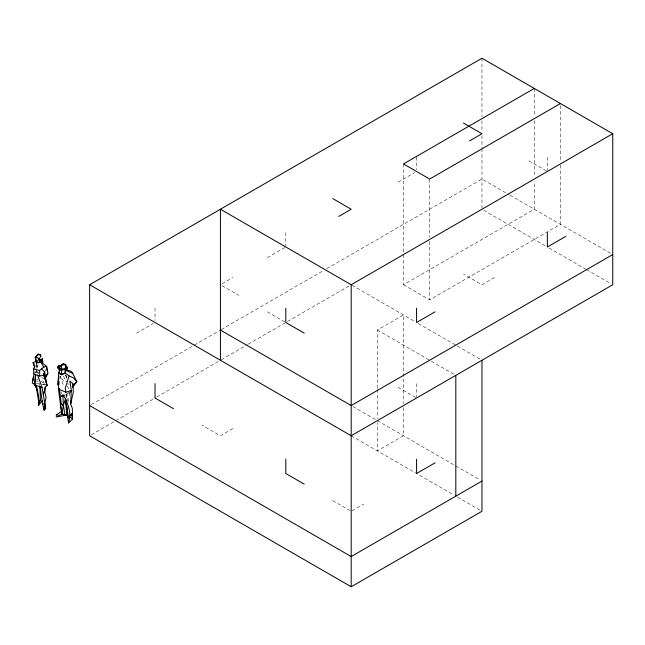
<?xml version="1.0" encoding="UTF-8"?>
<svg xmlns="http://www.w3.org/2000/svg" width="645" height="645" viewBox="0 0 645 645"><rect width="100%" height="100%" fill="white"/><g stroke="black" fill="none" stroke-linecap="round" stroke-linejoin="round"><path stroke-width="0.48" stroke-dasharray="3.23 2.42" d="M59.259 384.581L60.106 376.22L65.137 382.961M68.168 401.529L69.338 394.127M65.588 399.868L66.919 394.555L69.418 391.112M66.032 397.256L66.919 394.555L65.008 394.611M65.927 396.385L67.459 392.015M45.416 371.181L46.029 369.432M44.449 383.453L43.005 382.517L43.868 380.921M136.563 333.159L153.349 323.467M222.073 283.792L232.853 277.568M267.336 257.653L285.8 246.995M398.118 182.148L414.904 172.457M91.38 404.552L193.387 345.656M194.258 345.156L219.542 330.554M221.283 329.547L323.29 270.65M326.781 268.642L481.968 179.044L509.002 194.645M91.38 434.754L155.897 397.505M156.767 396.998L218.671 361.264M221.283 359.749L247.438 344.648M248.309 344.148L286.678 322M287.549 321.492L350.324 285.251M403.504 254.541L403.504 284.743L534.286 209.246L534.286 181.052M377.349 388.443L377.349 330.047L403.504 314.954L403.504 403.544M403.504 284.743L429.659 299.844L560.441 224.347L560.441 162.935M232.853 428.578L220.413 435.762L201.95 425.095M494.417 277.568L481.968 284.751L463.505 274.085M352.025 510.784L363.635 504.084M36.434 381.477L38.2 380.913M34.717 372.149L38.539 371.851L34.717 372.149L35.701 373.64M36.378 380.05L38.136 379.558M65.306 394.95L66.919 394.555L68.023 402.456M35.886 383.719L39.216 383.815M42.635 384.589L46.625 384.847M67.523 383.912L69.346 384.114M42.53 384.63L45.215 384.952M41.514 377.478L43.925 378.857M528.892 160.831L547.363 171.489M509.873 195.145L611.879 254.041M483.718 210.254L545.614 245.987M549.105 248.003L585.725 269.142M586.595 269.65L611.009 283.744M352.065 285.251L414.84 321.492M418.323 323.508L481.097 359.749M377.349 330.047L430.529 360.757M431.4 361.256L455.813 375.35M222.09 285.719L238.876 295.41M267.336 311.841L284.961 322.016M398.118 387.347L416.581 398.005M352.936 406.56L376.478 420.153M377.349 420.661L454.943 465.456M455.813 465.964L480.227 480.057M351.194 435.762L454.072 495.158M457.555 497.166L480.227 510.26M332.731 500.601L351.194 511.267M41.006 380.913L43.005 382.517M36.072 370.682L39.41 375.85M67.282 386.226L69.394 389.588M63.444 376.124L66.548 381.929M65.653 375.1L66.911 377.583M65.605 375.172L67.088 378.784M38.095 371.996L38.813 373.818M60.106 376.22L63.428 385.21M65.734 374.616L66.991 378.075M36.604 363.264L37.894 367.981M64.282 370.593L65 373.35M37.644 368.045L36.096 361.385L36.652 368.351M61.025 391.942L61.38 393.869M36.684 369.319L36.942 372.326M36.241 363.369L36.604 368.327M39.232 383.34L39.385 386.057M560.441 105.546L560.441 161.927M547.363 157.122L547.363 170.53M534.286 88.438L534.286 116.624M534.286 120.647L534.286 177.028M481.968 58.235L481.968 116.624M481.968 120.647L481.968 131.725M481.968 135.748L481.968 147.834M481.968 148.842L481.968 208.238M429.659 179.036L429.659 237.433M429.659 241.456L429.659 299.844M416.581 157.122L416.581 169.571M416.581 383.638L416.581 397.046M403.504 163.935L403.504 253.541M403.504 407.567L403.504 435.762L377.349 450.863L377.349 422.668M377.349 389.451L377.349 418.645M285.8 232.627L285.8 246.035M155.026 308.133L155.026 320.589"/><path stroke-width="0.97" d="M45.15 386.911L44.965 392.789L46.037 397.659L44.828 403.109L45.682 408.632L44.174 410.156L42.514 403.641L40.167 386.944M39.692 376.043L39.635 370.48L41.522 368.892L44.578 371.939L43.731 375.108L39.692 376.043L33.701 374.06L33.693 368.908L34.927 365.909M70.603 403.843L71.337 390.427L69.821 380.937L73.07 384.009L73.296 392.386L70.603 403.843L72.337 408.309L72.538 419.145L68.467 422.926L66 399.852M70.894 403.278L71.006 401.327M39.877 386.524L40.458 400.368L38.386 405.528L42.32 400.747M65.129 365.884L66.524 366.408L67.169 367.94L66.653 369.359L60.719 369.891L58.421 368.884L57.937 366.683L58.905 365.812L61.033 365.513L57.937 366.683L58.421 368.884M34.645 385L35.612 374.584L34.645 385L42.07 387.46L45.682 408.632M42.272 360.507L42.449 358.62L42.852 362.933M61.944 374.826L58.993 373.31L60.187 368.932L61.872 369.44L61.38 374.173L61.944 374.826L65.193 373.02L66.274 368.327L65.709 368.875M32.871 381.05L34.177 373.882M59.413 369.73C56.397 384.541 60.074 399.255 61.872 414.09L65.032 415.154L66.959 414.977L65.371 400.755M65.274 368.738L65.742 364.586L63.476 363.619L61.452 365.078L59.461 367.884L60.453 368.626L63.573 369.069L65.274 368.738L66.185 367.787L65.742 364.586L61.452 365.078L61.598 368.94M57.736 384.767L58.768 376.108M65.032 415.154L63.379 405.35L61.299 403.923L59.396 388.387M33.379 376.478L32.25 383.041L34.491 384.251M64.5 395.143L60.203 396.885L63.097 394.667C68.064 403.327 71.885 412.913 68.467 422.926L68.886 421.169M72.579 386.46L73.07 384.009M43.417 394.426L45.319 387.258L47.198 385.476L43.562 374.406L44.578 371.939L45.787 376.978L47.915 373.044L46.222 366.134L40.812 361.861L39.127 358.636L35.781 356.943L35.217 357.935L36.354 362.611L38.732 362.821L40.812 361.861L42.465 361.909L42.449 358.62M59.461 367.884L59.767 366.82L63.476 363.619M58.993 373.31L61.38 374.173L65.193 373.02L69.039 375.858L65.234 388.508L65.951 392.233L71.337 390.427L69.128 393.571M65.443 399.053L63.379 405.35L61.872 414.09L56.099 417.009L66.959 414.977L61.872 414.09L60.324 403.536L61.299 403.923M67.169 367.94L66.653 369.359L63.541 369.787M40.522 356.483L40.425 354.71L38.99 354.25L35.781 356.943L36.354 362.611L40.812 361.861L42.385 358.781L40.812 361.861L43.666 367.255L41.522 368.892M45.642 377.527L47.915 373.044M74.755 383.533L72.417 387.274L76.86 381.84L72.708 373.318L71.152 371.343L66.556 369.722M35.217 357.935L37.539 354.315L38.99 354.25L41.103 356.008L36.354 362.611M65.629 399.231L68.031 414.759L68.039 418.041L71.627 413.751L72.45 416.783M58.905 365.812L57.8 367.634L60.719 369.891M75.457 382.969L76.86 381.84L73.538 377.954L69.039 375.858M61.364 411.405L56.123 415.138L57.977 414.719M89.631 284.751L481.968 58.235L612.75 133.733L612.75 284.751L351.194 435.754L89.631 284.751L89.631 435.762L351.194 586.765L481.968 511.267L481.968 360.249M534.286 88.438L403.504 163.935L429.659 179.036L560.441 103.539M338.754 216.422L351.194 209.238L332.731 198.579M469.528 140.916L481.968 133.733L463.505 123.074M220.413 360.249L220.413 209.238L351.194 284.743L612.75 133.733M435.044 311.841L416.581 322.5L416.581 308.133M565.826 236.336L547.363 246.995L547.363 232.627M612.75 254.549L351.194 405.552L220.413 330.047M435.044 462.852L416.581 473.511L416.581 459.143M481.968 481.065L351.194 556.562L89.631 405.56M64.919 369.883L67.145 368.255L66.524 366.408M36.596 361.095L33.097 362.683L34.604 367.223M43.666 367.255L46.222 366.134L46.956 366.811L47.069 370.238M61.872 369.44L64.46 369.303M37.539 354.315L40.425 354.71M42.514 403.641L44.699 404.084L44.174 410.156L43.804 407.205M33.693 368.908L39.635 370.48M65.967 370.504L72.708 373.318M59.235 389.37L65.951 392.233M304.271 333.159L285.8 322.5L285.8 308.133M173.489 408.664L155.026 398.005L155.026 383.638M304.271 484.169L285.8 473.511L285.8 459.143M60.324 403.536L63.379 405.35L62.888 395.53M41.586 360.257L39.127 358.636L39.587 361.918M69.62 416.678L72.538 419.145L71.627 413.751M34.169 383.227L36.491 388.153L38.861 402.891L38.877 399.997L38.386 405.528C39.861 397.917 37.781 389.959 34.169 383.227L36.717 385.895M45.787 376.978L43.562 374.406L47.198 385.476M34.08 363.909L33.097 362.683L34.886 366.892M37.587 375.059L42.07 387.46M43.731 375.108L43.562 374.406L46.061 379.55L46.625 384.847M36.338 385.589L37.7 391.192M455.813 375.35L455.813 496.158M351.194 284.743L351.194 586.765"/></g></svg>
